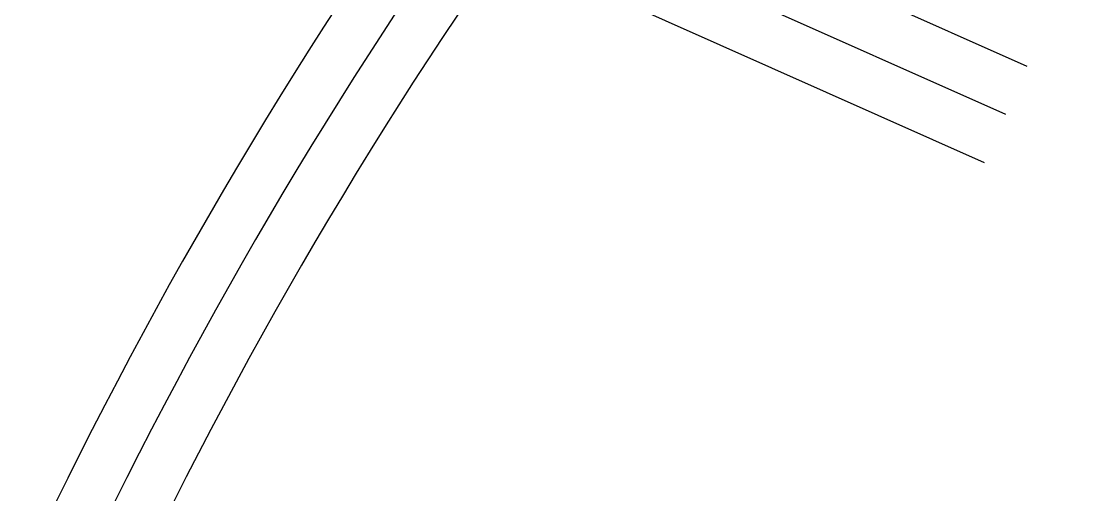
# Model space of a CAD drawing. Header units: millimetres. Extents: x 832728086 to 834530684, y 817551485 to 818349469.
# Drawn here: x 832918590 to 832922085, y 817755757 to 817757333 of the extents above; entities that cross this region are included whole.
import ezdxf

# ---------------------------------------------------------------- set-up
doc = ezdxf.new("R2010")
doc.units = ezdxf.units.MM
doc.header["$LTSCALE"] = 100
doc.layers.add('000-Tactile-l', color=8, linetype='Continuous')

# ---------------------------------------------------------------- blocks, each defined once
blk = doc.blocks.new('tactile')
at = {"layer": '000-Tactile-l', "ltscale": 5e-05}
for p, q in [((834066.3323, 817811.5485, 0), (834067.9261, 817810.8391, 0)), ((834066.1228, 817811.4502, 0), (834067.855, 817810.6792, 0)), ((834066.1298, 817811.2555, 0), (834067.784, 817810.5192, 0))]:
    blk.add_line(p, q, dxfattribs=at)
for radius, start, end in [(15.6186, 143.58615, 164.92278), (15.4436, 143.56613, 164.9415), (15.2686, 143.54566, 164.96064)]:
    blk.add_arc((834078.7237, 817802.5214), radius, start, end, dxfattribs=at)

msp = doc.modelspace()

# ---------------------------------------------------------------- linework, layer by layer
at = {"ltscale": 5}
msp.add_circle((833186042.1669, 817950476.993), 398992.1588, dxfattribs=at)

# ---------------------------------------------------------------- block references
at = {"layer": '000-Tactile-l', "xscale": 1000, "yscale": 1000, "zscale": 1000}
msp.add_blockref('tactile', (-1145990.4835, -53655.9264), dxfattribs=at)

doc.saveas('drawing.dxf')
